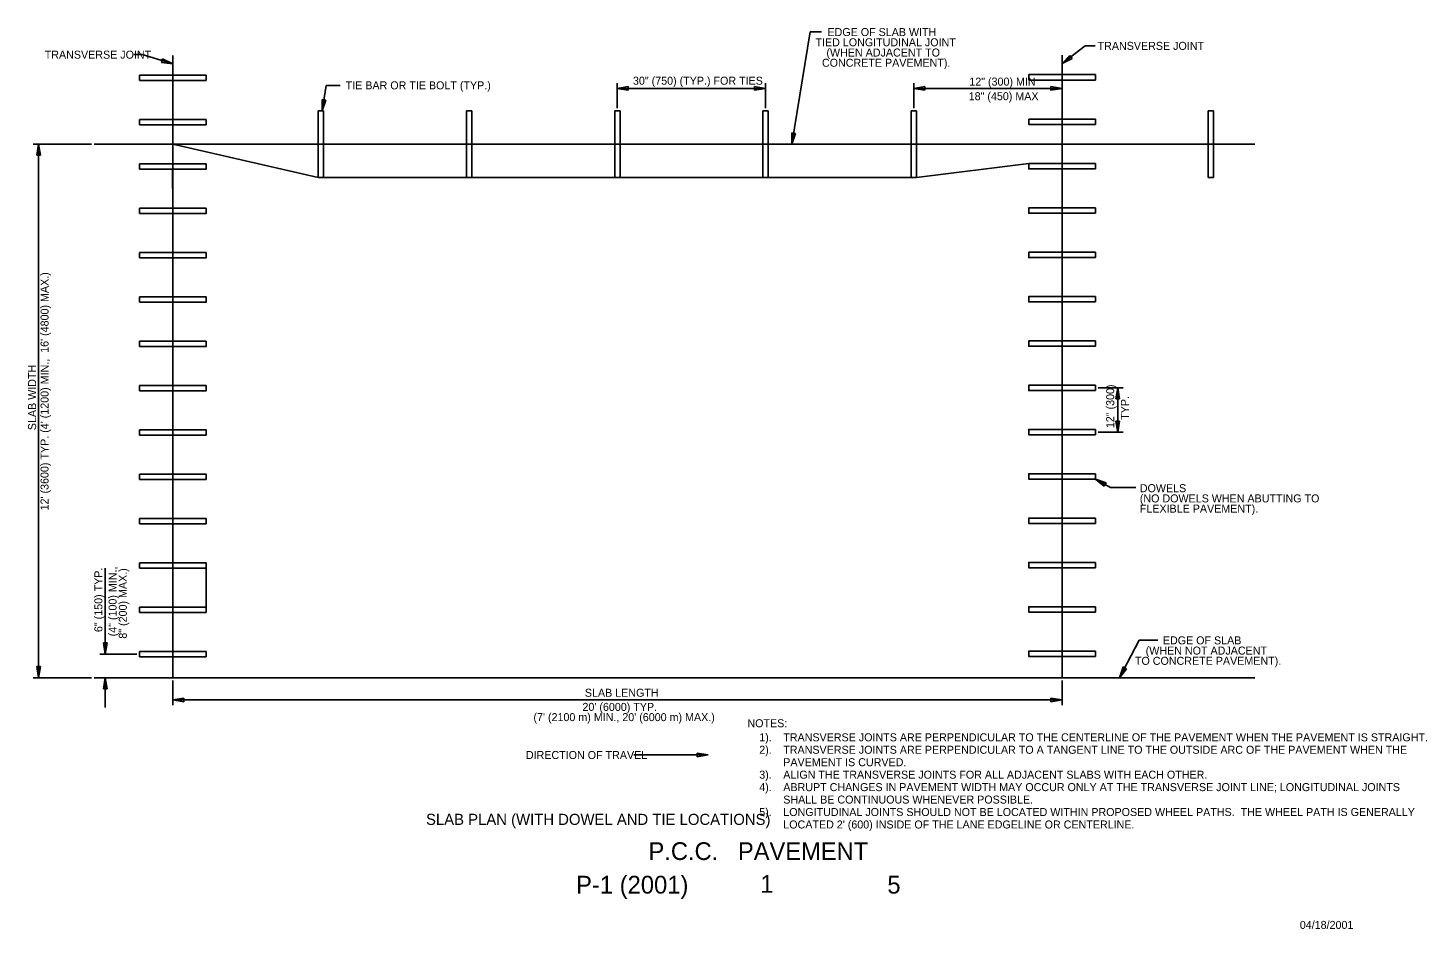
# Model space of a CAD drawing. Extents: x 1.5 to 17.3, y 0.2 to 10.4.
import ezdxf

# ---------------------------------------------------------------- set-up
doc = ezdxf.new("R2010")
doc.units = 0
for name, color, linetype in [('1013 STD_ Frame', 7, 'Continuous'), ('SD_P_Dimension Lines', 7, 'Continuous'), ('SD_P_Dimension Text', 7, 'Continuous'), ('SD_P_Prop Hidden Lines', 7, 'Continuous'), ('SD_P_Prop Object Lines', 7, 'Continuous'), ('SD_P_Shading', 7, 'Continuous'), ('SD_P_Subtitles', 7, 'Continuous')]:
    doc.layers.add(name, color=color, linetype=linetype)

msp = doc.modelspace()

# ---------------------------------------------------------------- linework, layer by layer
at = {"layer": 'SD_P_Dimension Lines'}
for p, q in [((10.337, 10.319), (10.132, 9.056)), ((10.337, 10.319), (10.464, 10.319)), ((13.171, 9.96), (13.431, 10.159)), ((13.431, 10.159), (13.542, 10.159)), ((2.827, 10.063), (2.733, 10.063)), ((2.827, 10.063), (3.171, 9.958)), ((3.058, 10.015), (3.045, 9.974)), ((3.045, 9.974), (3.171, 9.958)), ((3.171, 9.958), (3.058, 10.015)), ((13.257, 10.053), (13.171, 9.96)), ((13.171, 9.96), (13.283, 10.019)), ((13.283, 10.019), (13.257, 10.053)), ((4.897, 9.716), (4.851, 9.431)), ((4.897, 9.716), (5.054, 9.716)), ((8.167, 9.461), (8.167, 9.741)), ((8.292, 9.702), (8.167, 9.681)), ((8.167, 9.681), (8.292, 9.66)), ((9.838, 9.681), (8.167, 9.681)), ((8.292, 9.66), (8.292, 9.702)), ((9.838, 9.681), (9.713, 9.702)), ((9.713, 9.702), (9.713, 9.66)), ((9.713, 9.66), (9.838, 9.681)), ((9.838, 9.461), (9.838, 9.741)), ((11.504, 9.461), (11.504, 9.741)), ((11.629, 9.702), (11.504, 9.681)), ((13.171, 9.681), (11.504, 9.681)), ((11.504, 9.681), (11.629, 9.66)), ((11.629, 9.66), (11.629, 9.702)), ((13.171, 9.681), (13.046, 9.702)), ((13.046, 9.702), (13.046, 9.66)), ((13.046, 9.66), (13.171, 9.681)), ((4.85, 9.558), (4.851, 9.431)), ((4.892, 9.551), (4.85, 9.558)), ((4.851, 9.431), (4.892, 9.551)), ((10.131, 9.183), (10.132, 9.056)), ((10.173, 9.176), (10.131, 9.183)), ((10.132, 9.056), (10.173, 9.176)), ((2.258, 9.056), (1.603, 9.056)), ((1.663, 9.056), (1.642, 8.931)), ((1.663, 3.056), (1.663, 9.056)), ((1.684, 8.931), (1.663, 9.056)), ((1.642, 8.931), (1.684, 8.931)), ((13.576, 6.315), (13.856, 6.315)), ((13.796, 6.315), (13.775, 6.19)), ((13.796, 6.315), (13.796, 5.817)), ((13.817, 6.19), (13.796, 6.315)), ((13.775, 6.19), (13.817, 6.19)), ((13.775, 5.942), (13.796, 5.817)), ((13.817, 5.942), (13.775, 5.942)), ((13.796, 5.817), (13.817, 5.942)), ((13.576, 5.817), (13.856, 5.817)), ((13.546, 5.289), (13.715, 5.196)), ((13.666, 5.247), (13.546, 5.289)), ((13.546, 5.289), (13.645, 5.21)), ((13.645, 5.21), (13.666, 5.247)), ((13.715, 5.196), (13.999, 5.196)), ((2.412, 3.322), (2.412, 4.289)), ((13.818, 3.056), (14.039, 3.479)), ((14.039, 3.479), (14.246, 3.479)), ((2.766, 3.322), (2.352, 3.322)), ((2.391, 3.447), (2.412, 3.322)), ((2.433, 3.447), (2.391, 3.447)), ((2.391, 3.447), (2.412, 3.322)), ((2.433, 3.447), (2.391, 3.447)), ((2.412, 3.322), (2.433, 3.447)), ((2.412, 3.322), (2.433, 3.447)), ((1.642, 3.181), (1.663, 3.056)), ((1.684, 3.181), (1.642, 3.181)), ((1.663, 3.056), (1.684, 3.181)), ((13.818, 3.056), (13.857, 3.177)), ((13.894, 3.157), (13.818, 3.056)), ((13.857, 3.177), (13.894, 3.157)), ((2.258, 3.056), (1.603, 3.056)), ((2.412, 3.056), (2.391, 2.931)), ((2.412, 3.056), (2.391, 2.931)), ((2.412, 2.723), (2.412, 3.056)), ((2.433, 2.931), (2.412, 3.056)), ((2.433, 2.931), (2.412, 3.056)), ((3.171, 3.026), (3.171, 2.746)), ((13.171, 3.026), (13.171, 2.746)), ((2.391, 2.931), (2.433, 2.931)), ((2.391, 2.931), (2.433, 2.931)), ((3.296, 2.827), (3.171, 2.806)), ((3.171, 2.806), (13.171, 2.806)), ((3.171, 2.806), (3.296, 2.785)), ((3.296, 2.785), (3.296, 2.827)), ((13.171, 2.806), (13.046, 2.827)), ((13.046, 2.827), (13.046, 2.785)), ((13.046, 2.785), (13.171, 2.806)), ((9.193, 2.188), (9.068, 2.209)), ((9.068, 2.209), (9.068, 2.167)), ((8.355, 2.188), (9.193, 2.188)), ((9.068, 2.167), (9.193, 2.188))]:
    msp.add_line(p, q, dxfattribs=at)
at = {"layer": 'SD_P_Prop Hidden Lines'}
for p, q in [((2.796, 9.832), (3.546, 9.832)), ((2.796, 9.772), (2.796, 9.832)), ((3.546, 9.772), (2.796, 9.772)), ((3.546, 9.832), (3.546, 9.772)), ((12.796, 9.836), (13.546, 9.836)), ((12.796, 9.776), (12.796, 9.836)), ((13.546, 9.776), (12.796, 9.776)), ((13.546, 9.836), (13.546, 9.776)), ((2.796, 9.332), (3.546, 9.332)), ((2.796, 9.272), (2.796, 9.332)), ((3.546, 9.332), (3.546, 9.272)), ((4.868, 9.431), (4.808, 9.431)), ((4.808, 9.431), (4.808, 8.681)), ((4.868, 8.681), (4.868, 9.431)), ((6.534, 9.431), (6.474, 9.431)), ((6.474, 9.431), (6.474, 8.681)), ((6.534, 8.681), (6.534, 9.431)), ((8.201, 9.431), (8.141, 9.431)), ((8.141, 9.431), (8.141, 8.681)), ((8.201, 8.681), (8.201, 9.431)), ((9.868, 9.431), (9.808, 9.431)), ((9.808, 9.431), (9.808, 8.681)), ((9.868, 8.681), (9.868, 9.431)), ((11.534, 9.431), (11.474, 9.431)), ((11.474, 9.431), (11.474, 8.681)), ((11.534, 8.681), (11.534, 9.431)), ((12.796, 9.336), (13.546, 9.336)), ((12.796, 9.276), (12.796, 9.336)), ((13.546, 9.336), (13.546, 9.276)), ((14.875, 9.428), (14.815, 9.428)), ((14.815, 9.428), (14.815, 8.678)), ((14.875, 8.678), (14.875, 9.428)), ((3.546, 9.272), (2.796, 9.272)), ((13.546, 9.276), (12.796, 9.276)), ((2.796, 8.832), (3.546, 8.832)), ((2.796, 8.772), (2.796, 8.832)), ((3.546, 8.832), (3.546, 8.772)), ((12.796, 8.836), (13.546, 8.836)), ((12.796, 8.776), (12.796, 8.836)), ((13.546, 8.836), (13.546, 8.776)), ((3.546, 8.772), (2.796, 8.772)), ((4.808, 8.681), (4.868, 8.681)), ((6.474, 8.681), (6.534, 8.681)), ((8.141, 8.681), (8.201, 8.681)), ((9.808, 8.681), (9.868, 8.681)), ((11.474, 8.681), (11.534, 8.681)), ((13.546, 8.776), (12.796, 8.776)), ((14.815, 8.678), (14.875, 8.678)), ((12.796, 8.338), (13.546, 8.338)), ((12.796, 8.278), (12.796, 8.338)), ((13.546, 8.338), (13.546, 8.278)), ((2.796, 8.334), (3.546, 8.334)), ((2.796, 8.274), (2.796, 8.334)), ((3.546, 8.274), (2.796, 8.274)), ((3.546, 8.334), (3.546, 8.274)), ((13.546, 8.278), (12.796, 8.278)), ((2.796, 7.836), (3.546, 7.836)), ((2.796, 7.776), (2.796, 7.836)), ((3.546, 7.776), (2.796, 7.776)), ((3.546, 7.836), (3.546, 7.776)), ((12.796, 7.84), (13.546, 7.84)), ((12.796, 7.78), (12.796, 7.84)), ((13.546, 7.78), (12.796, 7.78)), ((13.546, 7.84), (13.546, 7.78)), ((2.796, 7.337), (3.546, 7.337)), ((2.796, 7.277), (2.796, 7.337)), ((3.546, 7.277), (2.796, 7.277)), ((3.546, 7.337), (3.546, 7.277)), ((12.796, 7.341), (13.546, 7.341)), ((12.796, 7.281), (12.796, 7.341)), ((13.546, 7.281), (12.796, 7.281)), ((13.546, 7.341), (13.546, 7.281)), ((2.796, 6.839), (3.546, 6.839)), ((2.796, 6.779), (2.796, 6.839)), ((3.546, 6.779), (2.796, 6.779)), ((3.546, 6.839), (3.546, 6.779)), ((12.796, 6.843), (13.546, 6.843)), ((12.796, 6.783), (12.796, 6.843)), ((13.546, 6.783), (12.796, 6.783)), ((13.546, 6.843), (13.546, 6.783)), ((2.796, 6.341), (3.546, 6.341)), ((2.796, 6.281), (2.796, 6.341)), ((3.546, 6.341), (3.546, 6.281)), ((12.796, 6.345), (13.546, 6.345)), ((12.796, 6.285), (12.796, 6.345)), ((13.546, 6.345), (13.546, 6.285)), ((3.546, 6.281), (2.796, 6.281)), ((13.546, 6.285), (12.796, 6.285)), ((2.796, 5.843), (3.546, 5.843)), ((2.796, 5.783), (2.796, 5.843)), ((3.546, 5.843), (3.546, 5.783)), ((12.796, 5.847), (13.546, 5.847)), ((12.796, 5.787), (12.796, 5.847)), ((13.546, 5.847), (13.546, 5.787)), ((3.546, 5.783), (2.796, 5.783)), ((13.546, 5.787), (12.796, 5.787)), ((12.796, 5.349), (13.546, 5.349)), ((12.796, 5.289), (12.796, 5.349)), ((13.546, 5.349), (13.546, 5.289)), ((2.796, 5.345), (3.546, 5.345)), ((2.796, 5.285), (2.796, 5.345)), ((3.546, 5.285), (2.796, 5.285)), ((3.546, 5.345), (3.546, 5.285)), ((13.546, 5.289), (12.796, 5.289)), ((2.796, 4.847), (3.546, 4.847)), ((2.796, 4.787), (2.796, 4.847)), ((3.546, 4.787), (2.796, 4.787)), ((3.546, 4.847), (3.546, 4.787)), ((12.796, 4.851), (13.546, 4.851)), ((12.796, 4.791), (12.796, 4.851)), ((13.546, 4.791), (12.796, 4.791)), ((13.546, 4.851), (13.546, 4.791)), ((2.796, 4.348), (3.546, 4.348)), ((2.796, 4.288), (2.796, 4.348)), ((3.546, 4.288), (2.796, 4.288)), ((3.546, 4.348), (3.546, 4.288)), ((12.796, 4.352), (13.546, 4.352)), ((12.796, 4.292), (12.796, 4.352)), ((13.546, 4.292), (12.796, 4.292)), ((13.546, 4.352), (13.546, 4.292)), ((2.796, 3.85), (3.546, 3.85)), ((2.796, 3.79), (2.796, 3.85)), ((3.546, 3.79), (2.796, 3.79)), ((3.546, 3.85), (3.546, 3.79)), ((12.796, 3.854), (13.546, 3.854)), ((12.796, 3.794), (12.796, 3.854)), ((13.546, 3.794), (12.796, 3.794)), ((13.546, 3.854), (13.546, 3.794)), ((2.796, 3.352), (3.546, 3.352)), ((2.796, 3.292), (2.796, 3.352)), ((3.546, 3.352), (3.546, 3.292)), ((12.796, 3.356), (13.546, 3.356)), ((12.796, 3.296), (12.796, 3.356)), ((13.546, 3.356), (13.546, 3.296)), ((3.546, 3.292), (2.796, 3.292)), ((13.546, 3.296), (12.796, 3.296))]:
    msp.add_line(p, q, dxfattribs=at)
at = {"layer": 'SD_P_Prop Object Lines'}
for p, q in [((3.171, 3.052), (3.171, 10.052)), ((13.171, 3.056), (13.171, 10.056)), ((2.288, 9.056), (15.338, 9.056)), ((2.288, 3.056), (15.338, 3.056))]:
    msp.add_line(p, q, dxfattribs=at)
at = {"layer": 'SD_P_Shading'}
for points in [[(4.808, 8.681), (11.534, 8.681), (12.796, 8.836), (12.796, 8.776), (13.171, 8.776), (13.171, 8.338), (12.796, 8.338), (12.796, 8.278), (13.171, 8.278), (13.171, 7.84), (12.796, 7.84), (12.796, 7.78), (13.171, 7.78), (13.171, 7.341), (12.796, 7.341), (12.796, 7.281), (13.171, 7.281), (13.171, 6.843), (12.796, 6.843), (12.796, 6.783), (13.171, 6.783), (13.171, 6.345), (12.796, 6.345), (12.796, 6.285), (13.171, 6.285), (13.171, 5.847), (12.796, 5.847), (12.796, 5.787), (13.171, 5.787), (13.171, 5.349), (12.796, 5.349), (12.796, 5.289), (13.171, 5.289), (13.171, 4.851), (12.796, 4.851), (12.796, 4.791), (13.171, 4.791), (13.171, 4.352), (12.796, 4.352), (12.796, 4.292), (13.171, 4.292), (13.171, 3.854), (12.796, 3.854), (12.796, 3.794), (13.171, 3.794), (13.171, 3.356), (12.796, 3.356), (12.796, 3.296), (13.171, 3.296), (13.171, 3.056), (3.171, 3.052), (3.171, 3.292), (3.546, 3.292), (3.546, 3.352), (3.171, 3.352), (3.171, 3.79), (3.546, 3.79), (3.546, 3.85), (3.546, 4.348), (3.173, 4.348), (3.171, 4.787), (3.546, 4.787), (3.546, 4.787), (3.546, 4.847), (3.171, 4.847), (3.171, 5.285), (3.546, 5.285), (3.546, 5.345), (3.171, 5.345), (3.171, 5.783), (3.546, 5.783), (3.546, 5.843), (3.171, 5.843), (3.171, 6.281), (3.546, 6.281), (3.546, 6.281), (3.546, 6.341), (3.171, 6.341), (3.171, 6.779), (3.546, 6.779), (3.546, 6.839), (3.171, 6.839), (3.171, 7.277), (3.546, 7.277), (3.546, 7.337), (3.546, 7.337), (3.171, 7.337), (3.171, 7.776), (3.546, 7.776), (3.546, 7.836), (3.171, 7.836), (3.171, 8.274), (3.546, 8.274), (3.546, 8.334), (3.171, 8.334), (3.169, 8.774), (3.546, 8.772), (3.546, 8.832), (3.171, 8.832), (3.171, 9.056)], [(4.808, 8.681), (3.171, 9.056), (4.808, 9.056)], [(4.868, 9.056), (6.474, 9.056), (6.474, 8.681), (4.868, 8.681)], [(6.535, 9.056), (8.141, 9.056), (8.141, 8.681), (6.535, 8.681)], [(8.202, 9.056), (9.808, 9.056), (9.808, 8.681), (8.202, 8.681)], [(9.868, 9.056), (11.474, 9.056), (11.474, 8.681), (9.868, 8.681)], [(11.534, 8.681), (11.534, 9.056), (13.171, 9.056), (13.171, 8.836), (12.796, 8.836)], [(3.171, 4.288), (3.546, 4.288), (3.546, 3.85), (3.171, 3.85)]]:
    msp.add_lwpolyline(points, close=True, dxfattribs=at)

# ---------------------------------------------------------------- texts
at = {"layer": '1013 STD_ Frame'}
for s, height, p in [('P.C.C.   PAVEMENT', 0.199, (8.521, 1.007)), ('P-1 (2001)', 0.2, (7.706, 0.629)), ('1  ', 0.2, (9.777, 0.638)), ('5  ', 0.2, (11.206, 0.629)), ('04/18/2001', 0.09, (15.844, 0.232))]:
    msp.add_text(s, height=height, dxfattribs=at).set_placement(p)
at = {"layer": 'SD_P_Dimension Text'}
for s, p in [('TIED LONGITUDINAL JOINT', (10.398, 10.155)), ('EDGE OF SLAB WITH', (10.533, 10.27)), ('TRANSVERSE JOINT', (1.732, 10.016)), ('(WHEN ADJACENT TO', (10.521, 10.04)), ('TRANSVERSE JOINT', (13.57, 10.115)), ('CONCRETE PAVEMENT).', (10.471, 9.925)), ('TIE BAR OR TIE BOLT (TYP.)', (5.116, 9.671)), ('30" (750) (TYP.) FOR TIES', (8.346, 9.723)), ('12" (300) MIN', (12.128, 9.713)), ('18" (450) MAX', (12.121, 9.549)), ('DOWELS', (14.045, 5.142)), ('DOWELS', (14.045, 5.142)), ('(NO DOWELS WHEN ABUTTING TO', (14.045, 5.027)), ('(NO DOWELS WHEN ABUTTING TO', (14.045, 5.027)), ('FLEXIBLE PAVEMENT).', (14.045, 4.912)), ('FLEXIBLE PAVEMENT).', (14.045, 4.912)), ('EDGE OF SLAB', (14.304, 3.431)), ('(WHEN NOT ADJACENT', (14.111, 3.316)), ('TO CONCRETE PAVEMENT).', (13.99, 3.201)), ('SLAB LENGTH', (7.805, 2.842)), ("20' (6000) TYP.", (7.778, 2.683)), ("(7' (2100 m) MIN., 20' (6000 m) MAX.)", (7.227, 2.568)), ('NOTES:', (9.633, 2.499)), ('1).', (9.766, 2.341)), ('TRANSVERSE JOINTS ARE PERPENDICULAR TO THE CENTERLINE OF THE PAVEMENT WHEN THE PAVEMENT IS STRAIGHT.', (10.036, 2.341)), ('DIRECTION OF TRAVEL', (7.142, 2.142)), ('2).', (9.766, 2.201)), ('TRANSVERSE JOINTS ARE PERPENDICULAR TO A TANGENT LINE TO THE OUTSIDE ARC OF THE PAVEMENT WHEN THE', (10.036, 2.201)), ('PAVEMENT IS CURVED.', (10.036, 2.061)), ('3).', (9.766, 1.921)), ('ALIGN THE TRANSVERSE JOINTS FOR ALL ADJACENT SLABS WITH EACH OTHER.', (10.036, 1.921)), ('4).', (9.766, 1.781)), ('ABRUPT CHANGES IN PAVEMENT WIDTH MAY OCCUR ONLY AT THE TRANSVERSE JOINT LINE; LONGITUDINAL JOINTS', (10.036, 1.781)), ('SHALL BE CONTINUOUS WHENEVER POSSIBLE.', (10.036, 1.641)), ('5).', (9.766, 1.501)), ('LONGITUDINAL JOINTS SHOULD NOT BE LOCATED WITHIN PROPOSED WHEEL PATHS.  THE WHEEL PATH IS GENERALLY', (10.036, 1.501)), ("LOCATED 2' (600) INSIDE OF THE LANE EDGELINE OR CENTERLINE.", (10.036, 1.361))]:
    msp.add_text(s, height=0.09, dxfattribs=at).set_placement(p)
for s, p in [("12' (3600) TYP. (4' (1200) MIN.,  16' (4800) MAX.)", (1.775, 4.937)), ('SLAB WIDTH', (1.635, 5.839)), ('12" (300)', (13.757, 5.862)), ('TYP.', (13.922, 5.956)), ('6" (150) TYP.', (2.38, 3.569)), ('(4" (100) MIN.,', (2.54, 3.521)), ('8" (200) MAX.)', (2.655, 3.495))]:
    msp.add_text(s, height=0.09, rotation=90, dxfattribs=at).set_placement(p)
at = {"layer": 'SD_P_Subtitles'}
msp.add_text('SLAB PLAN (WITH DOWEL AND TIE LOCATIONS)', height=0.125, dxfattribs=at).set_placement((6.019, 1.401))

doc.saveas('drawing.dxf')
